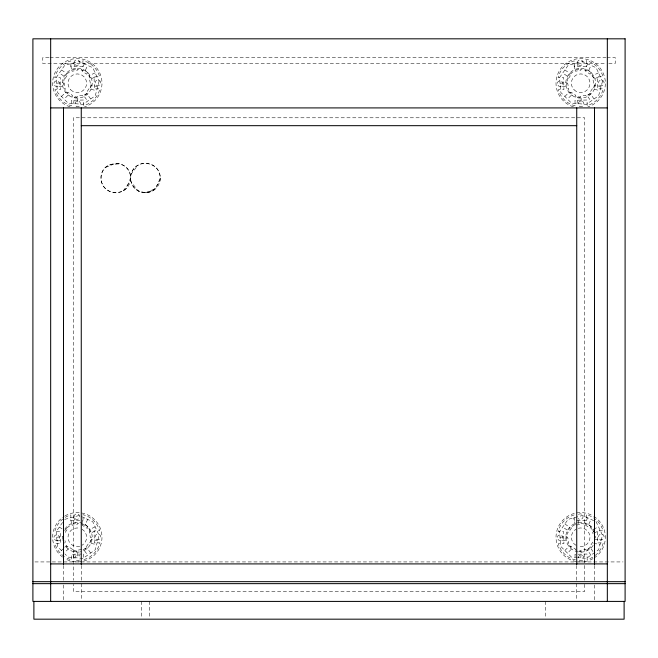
<?xml version="1.0" encoding="UTF-8"?>
<svg xmlns="http://www.w3.org/2000/svg" width="658" height="658" viewBox="0 0 658 658"><rect width="100%" height="100%" fill="white"/><g stroke="black" fill="none" stroke-linecap="round" stroke-linejoin="round"><path stroke-width="0.49" stroke-dasharray="3.29 2.47" d="M73.696 103.561L74.255 97.071L77.965 97.392L77.405 103.882M73.696 557.581L74.255 551.091L77.965 551.412L77.405 557.902M577.066 103.561L577.625 97.071L581.335 97.392L580.775 103.882M580.775 557.902L581.335 551.412L577.625 551.091M130.613 177.989C130.095 197.614 101.283 197.104 101.003 177.989C100.789 159.055 130.926 158.759 130.613 177.989L126.278 188.459A14.805 14.805 0 0 1 104.063 187.004A14.805 14.805 0 0 1 108.406 165.166L119.641 163.686M160.223 177.989C160.248 194.957 135.441 198.19 131.115 181.822L138.016 190.812L145.418 192.794L152.821 190.812L159.721 181.822A14.805 14.805 0 0 0 144.127 163.242A14.805 14.805 0 0 0 132.003 184.248A14.805 14.805 0 0 0 155.888 188.459L160.223 177.989C160.511 161.276 135.351 157.624 131.115 174.156L138.016 165.166M84.29 63.801L81.543 69.715L84.923 71.286L87.662 65.372M81.543 523.735L84.29 517.821M87.662 519.392L84.923 525.306L82.382 524.13M587.66 63.801L584.913 69.715L588.293 71.286L591.032 65.372M587.66 517.821L584.913 523.735L588.293 525.306L591.032 519.392M65.183 532.429L68.21 527.897L67.437 527.379L71.969 524.352L72.15 525.265L77.496 524.204L77.315 523.291L81.765 524.179M82.661 524.352L82.143 525.125L86.675 528.152L87.193 527.379L90.22 531.911L89.307 532.092L90.368 537.438L91.281 537.257L90.22 542.603L89.447 542.085L86.42 546.617L87.193 547.135L82.661 550.162L82.48 549.249M575.339 550.162L575.857 549.389L571.325 546.362L570.807 547.135L567.78 542.603L568.693 542.422L567.632 537.076L566.719 537.257L567.78 531.911L568.553 532.429L571.58 527.897L570.807 527.379L575.339 524.352L575.52 525.265M592.817 542.085L589.79 546.617L590.563 547.135L586.031 550.162L585.85 549.249L580.504 550.31L580.685 551.223L576.227 550.335M62.592 522.427L56.169 531.623L57.501 546.535L64.114 553.131M64.731 530.743L66.861 527.691L65.339 526.63M123.211 190.812L130.111 181.822A14.805 14.805 0 0 0 115.808 163.184L105.338 167.519M61.482 96.487L66.08 91.865L68.72 94.497L64.114 99.111M61.482 550.507L64.106 547.867M64.764 547.209L66.08 545.885L68.72 548.517L64.772 552.473M564.852 96.487L569.45 91.865L572.09 94.497L567.484 99.111M564.852 550.507L569.45 545.885L572.09 548.517L567.484 553.131M95.147 72.832L89.241 75.596L90.82 78.968L96.726 76.205M598.517 72.832L592.611 75.596L594.19 78.968L600.096 76.205M95.147 526.852L89.241 529.616L90.82 532.988L96.726 530.225M593.458 529.221L598.517 526.852M594.19 532.988L600.096 530.225M145.418 192.794L155.888 188.459M64.739 519.351L79.19 515.453L92.762 521.761L99.111 535.316L95.262 549.784L83.007 558.387L68.095 557.104L65.027 554.044M81.584 549.422L77.134 550.31L77.315 551.223L71.969 550.162L72.487 549.389L67.955 546.362L67.437 547.135L64.41 542.603M576.408 525.092L580.866 524.204L580.685 523.291L586.031 524.352L585.513 525.125L590.045 528.152L590.563 527.379L593.59 531.911M56.67 83.204L63.16 82.628L63.489 86.338L56.999 86.914M560.04 83.204L566.53 82.628L566.859 86.338L560.369 86.914M56.67 537.224L63.16 536.648M56.999 540.934L63.489 540.358M560.04 537.224L566.53 536.648L566.859 540.358L560.369 540.934M81.666 554.069L71.632 554.275L71.738 559.859A23.277 23.277 0 0 1 66.08 557.647M48.939 57.575L42.77 57.575L42.77 63.497L606.059 63.497M49.967 57.575L605.977 57.575M607.005 57.575L615.23 57.575L615.23 63.497L607.005 63.497M34.956 561.932L623.044 561.932M577.436 557.614L571.465 557.104L560.871 546.535L559.539 531.623L568.109 519.351L582.56 515.453L596.132 521.761L602.481 535.316L598.632 549.784L586.377 558.387L577.995 557.663M601.034 86.733L594.733 85.055L593.664 89.06L599.964 90.738M97.664 86.733L91.363 85.055L90.294 89.06L96.594 90.738M594.733 539.075L601.034 540.753M593.664 543.08L599.964 544.758M97.664 540.753L91.363 539.075L90.294 543.08L96.594 544.758M564.885 69.945L570.231 73.671L568.101 76.723L562.755 72.997M61.515 69.945L66.861 73.671L64.731 76.723L59.385 72.997M564.885 523.965L570.231 527.691L568.101 530.743L562.755 527.017M59.385 527.017L63.966 530.216M588.795 70.743L591.756 73.268M85.425 70.743L88.386 73.268M588.795 524.763L591.756 527.288M85.425 524.763L88.386 527.288M594.026 98.988L590.284 93.658L587.232 95.797L590.983 101.135M592.957 551.486L590.284 547.678L587.232 549.817L590.983 555.155M90.656 98.988L86.914 93.658L83.862 95.797L87.613 101.135M90.656 553.008L86.914 547.678L83.862 549.817L87.613 555.155M592.611 529.616L593.796 532.149M577.132 62.897L578.826 69.189L575.232 70.159L573.537 63.867M578.102 520.519L578.826 523.209L575.232 524.179L573.537 517.887M73.762 62.897L75.456 69.189L71.862 70.159L70.167 63.867M73.762 516.917L75.456 523.209L71.862 524.179L70.167 517.887M592.677 532.092L593.031 533.877M64.969 540.637L65.323 542.422M83.673 554.036L83.788 559.621A23.277 23.277 0 0 0 99.917 542.834L94.333 542.94L94.086 530.899L99.679 530.784A23.277 23.277 0 0 0 82.892 514.655L82.998 520.239L70.957 520.486L70.842 514.893A23.277 23.277 0 0 0 65.274 517.336M594.503 565.428L594.503 580.85M594.503 584.962L594.503 600.384M584.633 580.241L584.633 117.782L73.367 117.782L73.367 580.241M584.633 584.345L584.633 591.542L73.367 591.542L73.367 584.345M576.737 565.428L576.737 580.85M576.737 583.646L576.737 600.425M545.276 601.412L545.276 617.204M149.489 601.412L149.489 617.204M141.593 601.412L141.593 617.204M81.263 565.428L81.263 580.85M81.263 583.646L81.263 600.425M63.497 565.428L63.497 580.85M63.497 584.962L63.497 600.384M70.044 106.818A24.675 24.675 0 0 1 57.279 68.835A24.675 24.675 0 0 1 97.351 68.835A24.675 24.675 0 0 1 84.586 106.818M64.352 556.594A23.277 23.277 0 0 1 54.951 543.73L60.536 543.615L60.297 531.574L54.713 531.68A23.277 23.277 0 0 1 62.781 519.072M64.978 515.888A24.675 24.675 0 0 1 101.99 537.257A24.675 24.675 0 0 1 64.978 558.626M62.666 557.112A24.675 24.675 0 0 1 64.196 516.357M79.544 559.999A2.796 2.796 0 0 1 75.604 559.695A2.796 2.796 0 0 1 75.909 555.755A2.796 2.796 0 0 1 79.848 556.059M81.97 529.197A9.311 9.311 0 0 1 81.97 545.317M79.725 546.255A9.311 9.311 0 0 1 68.004 537.257A9.311 9.311 0 0 1 79.725 528.267M64.821 529.147A14.895 14.895 0 0 1 89.587 528.818A14.895 14.895 0 0 1 80.416 551.832M79.462 551.996A14.895 14.895 0 0 1 65.035 545.696M62.568 539.404A14.895 14.895 0 0 1 62.436 536.484M595.219 555.442A23.277 23.277 0 0 0 603.287 542.834L597.703 542.94L597.456 530.899L603.049 530.784A23.277 23.277 0 0 0 593.648 517.92M592.726 557.178A23.277 23.277 0 0 1 587.158 559.621L587.043 554.036L575.002 554.275L575.108 559.859A23.277 23.277 0 0 1 558.321 543.73L563.906 543.615L563.667 531.574L558.083 531.68A23.277 23.277 0 0 1 574.212 514.893L574.327 520.486L586.368 520.239L586.262 514.655A23.277 23.277 0 0 1 591.92 516.867M593.804 516.357A24.675 24.675 0 0 1 593.804 558.157M593.023 558.626A24.675 24.675 0 0 1 556.01 537.257A24.675 24.675 0 0 1 593.023 515.888M578.481 514.498A2.796 2.796 0 0 1 582.412 514.844A2.796 2.796 0 0 1 582.067 518.775A2.796 2.796 0 0 1 578.135 518.438M578.275 528.267A9.311 9.311 0 0 1 589.996 537.257A9.311 9.311 0 0 1 578.275 546.255M576.03 545.317A9.311 9.311 0 0 1 576.03 529.197M593.179 545.367A14.895 14.895 0 0 1 568.405 545.696A14.895 14.895 0 0 1 577.584 522.682M578.538 522.518A14.895 14.895 0 0 1 593.96 530.488M595.539 536.081A14.895 14.895 0 0 1 595.564 538.03M573.414 106.818A24.675 24.675 0 0 1 560.649 68.835A24.675 24.675 0 0 1 600.721 68.835A24.675 24.675 0 0 1 587.956 106.818M64.41 77.891L63.349 83.237L64.262 83.056L65.323 88.402L64.41 88.583L67.437 93.115L67.955 92.342L72.487 95.369L71.969 96.142L77.315 97.203L77.134 96.29L82.48 95.229L82.661 96.142L87.193 93.115L86.42 92.597L89.447 88.065L90.22 88.583L91.281 83.237L90.368 83.418L89.307 78.072L90.22 77.891L87.193 73.359L86.675 74.132L82.143 71.105L82.661 70.332L77.315 69.271L77.496 70.184L72.15 71.245L71.969 70.332L67.437 73.359L68.21 73.877L65.183 78.409L64.41 77.891M567.78 77.891L566.719 83.237L567.632 83.056L568.693 88.402L567.78 88.583L570.807 93.115L571.325 92.342L575.857 95.369L575.339 96.142L580.685 97.203L580.504 96.29L585.85 95.229L586.031 96.142L590.563 93.115L589.79 92.597L592.817 88.065L593.59 88.583L594.651 83.237L593.738 83.418L592.677 78.072L593.59 77.891L590.563 73.359L590.045 74.132L585.513 71.105L586.031 70.332L580.685 69.271L580.866 70.184L575.52 71.245L575.339 70.332L570.807 73.359L571.58 73.877L568.553 78.409L567.78 77.891M99.111 81.296L95.262 95.764L83.007 104.367L68.095 103.084L57.501 92.515L56.169 77.603L64.739 65.331L79.19 61.433L92.762 67.741L99.111 81.296M602.481 81.296L598.632 95.764L586.377 104.367L571.465 103.084L560.871 92.515L559.539 77.603L568.109 65.331L582.56 61.433L596.132 67.741L602.481 81.296M82.998 66.219L70.957 66.466L70.842 60.873A23.277 23.277 0 0 0 54.713 77.66L60.297 77.554L60.536 89.595L54.951 89.71A23.277 23.277 0 0 0 71.738 105.839L71.632 100.255L83.673 100.016L83.788 105.601A23.277 23.277 0 0 0 99.917 88.814L94.333 88.92L94.086 76.879L99.679 76.764A23.277 23.277 0 0 0 82.892 60.635L82.998 66.219M586.368 66.219L574.327 66.466L574.212 60.873A23.277 23.277 0 0 0 558.083 77.66L563.667 77.554L563.906 89.595L558.321 89.71A23.277 23.277 0 0 0 575.108 105.839L575.002 100.255L587.043 100.016L587.158 105.601A23.277 23.277 0 0 0 603.287 88.814L597.703 88.92L597.456 76.879L603.049 76.764A23.277 23.277 0 0 0 586.262 60.635L586.368 66.219M76.147 106.16A2.796 2.796 0 0 0 80.515 104.071A2.796 2.796 0 0 0 76.517 101.34A2.796 2.796 0 0 0 76.147 106.16M54.77 85.68A2.796 2.796 0 0 0 59.409 84.298A2.796 2.796 0 0 0 55.897 80.967A2.796 2.796 0 0 0 54.77 85.68M75.3 64.903A2.796 2.796 0 0 0 79.684 62.864A2.796 2.796 0 0 0 75.719 60.084A2.796 2.796 0 0 0 75.3 64.903M96.405 85.162A2.796 2.796 0 0 0 100.723 82.982A2.796 2.796 0 0 0 96.677 80.334A2.796 2.796 0 0 0 96.405 85.162M70.727 89.825A9.311 9.311 0 0 0 86.305 85.647A9.311 9.311 0 0 0 74.905 74.247A9.311 9.311 0 0 0 70.727 89.825M69.205 95.731A14.895 14.895 0 0 0 92.194 84.01A14.895 14.895 0 0 0 70.546 69.962A14.895 14.895 0 0 0 69.205 95.731M54.77 539.7A2.796 2.796 0 0 0 59.409 538.318A2.796 2.796 0 0 0 55.897 534.987A2.796 2.796 0 0 0 54.77 539.7M75.3 518.923A2.796 2.796 0 0 0 79.684 516.884A2.796 2.796 0 0 0 75.719 514.104A2.796 2.796 0 0 0 75.3 518.923M96.405 539.182A2.796 2.796 0 0 0 100.723 537.002A2.796 2.796 0 0 0 96.677 534.354A2.796 2.796 0 0 0 96.405 539.182M579.517 560.18A2.796 2.796 0 0 0 583.885 558.091A2.796 2.796 0 0 0 579.887 555.36A2.796 2.796 0 0 0 579.517 560.18M558.14 539.7A2.796 2.796 0 0 0 562.779 538.318A2.796 2.796 0 0 0 559.267 534.987A2.796 2.796 0 0 0 558.14 539.7M599.775 539.182A2.796 2.796 0 0 0 604.093 537.002A2.796 2.796 0 0 0 600.047 534.354A2.796 2.796 0 0 0 599.775 539.182M579.517 106.16A2.796 2.796 0 0 0 583.885 104.071A2.796 2.796 0 0 0 579.887 101.34A2.796 2.796 0 0 0 579.517 106.16M558.14 85.68A2.796 2.796 0 0 0 562.779 84.298A2.796 2.796 0 0 0 559.267 80.967A2.796 2.796 0 0 0 558.14 85.68M578.67 64.903A2.796 2.796 0 0 0 583.054 62.864A2.796 2.796 0 0 0 579.089 60.084A2.796 2.796 0 0 0 578.67 64.903M599.775 85.162A2.796 2.796 0 0 0 604.093 82.982A2.796 2.796 0 0 0 600.047 80.334A2.796 2.796 0 0 0 599.775 85.162M574.097 89.825A9.311 9.311 0 0 0 589.675 85.647A9.311 9.311 0 0 0 578.275 74.247A9.311 9.311 0 0 0 574.097 89.825M572.575 95.731A14.895 14.895 0 0 0 595.564 84.01A14.895 14.895 0 0 0 573.916 69.962A14.895 14.895 0 0 0 572.575 95.731"/><path stroke-width="0.99" d="M50.666 107.912L607.334 107.912M81.263 125.678L576.737 125.678M50.666 563.906L607.334 563.906M32.9 581.672L625.1 581.672M32.9 583.646L625.1 583.646M624.113 601.412L624.113 619.178L33.887 619.178L33.887 601.412M607.334 38.822L607.334 601.412M594.503 107.912L594.503 564.399M576.737 107.912L576.737 564.399M81.263 107.912L81.263 564.399M63.497 107.912L63.497 564.399M50.666 38.822L50.666 601.412M625.1 38.822L32.9 38.822L32.9 601.412L625.1 601.412L625.1 38.822"/></g></svg>
